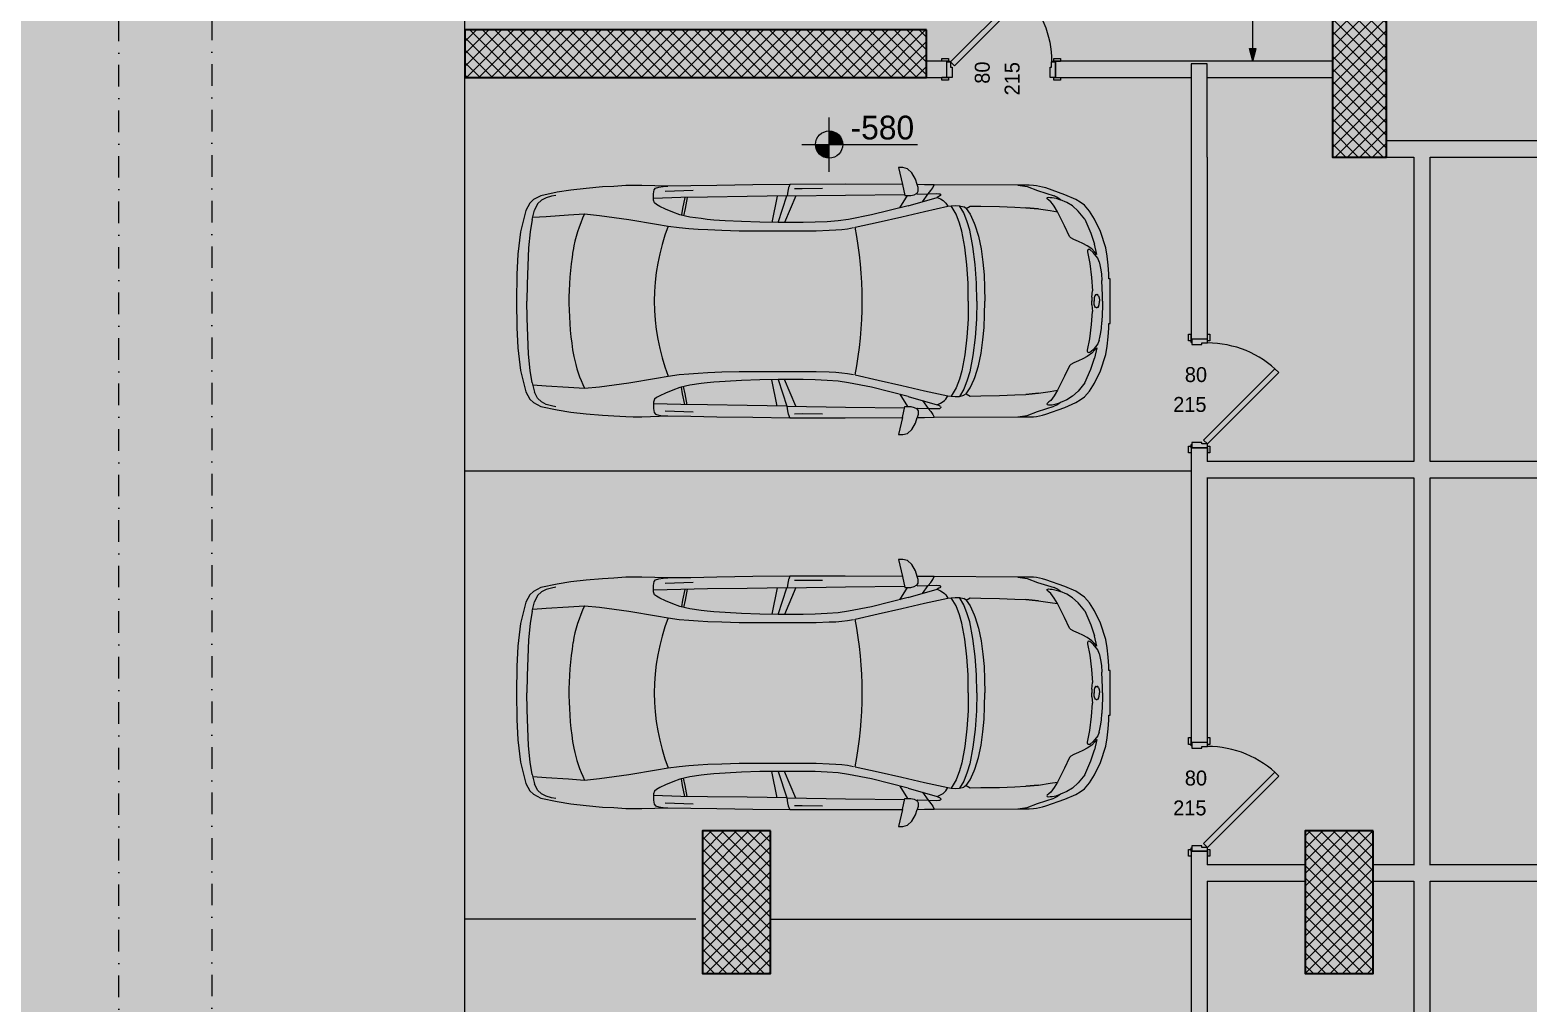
# Model space of a CAD drawing. Header units: millimetres. Extents: x 635850 to 824661, y -5878409 to -5774454.
# Drawn here: x 797150 to 808186, y -5860586 to -5853420 of the extents above; entities that cross this region are included whole.
import ezdxf

# ---------------------------------------------------------------- set-up
doc = ezdxf.new("R2010")
doc.units = ezdxf.units.MM
doc.header["$MEASUREMENT"] = 0
doc.linetypes.add('Dot & Dashed', pattern=[335.138881, 158.75, -88.194444, 0, -88.194437])
for name, color, linetype, lineweight, true_color in [('A - Ndertesa 10 - 2D Drafting_Pen_No__102', 7, 'Continuous', 13, 0xcccccc), ('A - Ndertesa 10 - Dimensionimi Bazik _Pen_No__102', 7, 'Continuous', 13, 0xcccccc), ('A - Ndertesa 10 - Dimensionimi Bazik _Pen_No__82', 7, 'Continuous', 20, 0xaaaaaa), ('A - Ndertesa 10 - Muret_Pen_No__102', 7, 'Continuous', 13, 0xcccccc), ('A - Ndertesa 10 - Prerjet_Pen_No__48', 7, 'Continuous', 25, 0xa80f02), ('A - Ndertesa 10 - Veturat_Pen_No__102', 7, 'Continuous', 13, 0xcccccc), ('A - Ndertesa 2 - Veturat_Pen_No__102', 7, 'Continuous', 13, 0xcccccc), ('ARCHICAD Door Markers_Pen_No__112', 7, 'Continuous', 13, 0xd5aaaa)]:
    doc.layers.add(name, color=color, linetype=linetype, lineweight=lineweight, true_color=true_color)
for name, color, linetype, lineweight in [('A - Ndertesa 10 - 2D Drafting_Pen_No__121', 255, 'Continuous', 0), ('A - Ndertesa 10 - Kuotimi_Pen_No__101', 252, 'Continuous', 13), ('A - Ndertesa 10 - Muret_Pen_No__101', 252, 'Continuous', 13), ('A - Ndertesa 10 - Shtyllat_Pen_No__101', 252, 'Continuous', 13), ('A - Ndertesa 10 - Shtyllat_Pen_No__22', 8, 'Continuous', 35), ('ARCHICAD Doors_Pen_No__101', 252, 'Continuous', 13), ('ARCHICAD Doors_Pen_No__42', 8, 'Continuous', 25)]:
    doc.layers.add(name, color=color, linetype=linetype, lineweight=lineweight)
for name, color, linetype in [('A - Ndertesa 10 - Dimensionimi Bazik', 7, 'Continuous'), ('A - Ndertesa 10 - Kuotimi', 7, 'Continuous'), ('A - Ndertesa 10 - Muret', 7, 'Continuous'), ('A - Ndertesa 10 - Prerjet', 7, 'Continuous'), ('A - Ndertesa 10 - Shtyllat', 7, 'Continuous'), ('ARCHICAD Door Markers', 7, 'Continuous'), ('ARCHICAD Doors', 7, 'Continuous')]:
    doc.layers.add(name, color=color, linetype=linetype)
doc.styles.add('GENERATED_STYLE_1', font='GOTHIC.TTF')
doc.dimstyles.new('GENERATED_STYLE__1', dxfattribs={"dimtxt": 150, "dimasz": 91.78744, "dimexe": 0.18, "dimexo": 0.0625, "dimgap": 0, "dimtad": 0, "dimdec": 0, "dimlfac": 0.1, "dimzin": 0, "dimdsep": 46, "dimtxsty": 'GENERATED_STYLE_1', "dimblk": 'ARROWHEAD_5', "dimblk1": 'ARROWHEAD_5', "dimblk2": 'ARROWHEAD_5', "dimcen": 0.09, "dimse1": 1, "dimse2": 1, "dimclrd": 256, "dimclre": 256, "dimclrt": 256, "dimadec": 0, "dimazin": 0, "dimtfac": 1, "dimtdec": 4, "dimtmove": 0, "dimatfit": 3, "dimfxl": 0, "dimtolj": 1, "dimtzin": 0, "dimarcsym": 0})
pattern_1 = [(45, (664183.82, -5827429.525), (-45.96194, 45.96194), []), (135, (664183.82, -5827429.525), (45.96194, 45.96194), [])]

# ---------------------------------------------------------------- blocks, each defined once
blk = doc.blocks.new('Wall_359', base_point=(809241, -5854357))
at = {"layer": 'A - Ndertesa 10 - Muret_Pen_No__102', "linetype": 'Continuous', "lineweight": 0, "true_color": 0xcccccc}
blk.add_hatch(color=254, dxfattribs=at).paths.add_polyline_path([(806744, -5854357), (809121, -5854357), (809121, -5854237), (807144, -5854237), (807144, -5854357)])
at = {"layer": 'A - Ndertesa 10 - Muret_Pen_No__101', "color": 252, "linetype": 'Continuous', "lineweight": 13, "flags": 128}
for points in [[(809121, -5854237), (807144, -5854237)], [(806744, -5854357), (807344, -5854357)], [(807464, -5854357), (809121, -5854357)]]:
    blk.add_lwpolyline(points, dxfattribs=at)
blk = doc.blocks.new('Wall_360', base_point=(805703, -5854357))
at = {"layer": 'A - Ndertesa 10 - Muret_Pen_No__102', "linetype": 'Continuous', "lineweight": 0, "true_color": 0xcccccc}
blk.add_hatch(color=254, dxfattribs=at).paths.add_polyline_path([(805823, -5854357), (805823, -5853669), (805703, -5853669), (805703, -5854357)])
at = {"layer": 'A - Ndertesa 10 - Muret_Pen_No__101', "color": 252, "linetype": 'Continuous', "lineweight": 13, "flags": 128}
for points in [[(805823, -5853669), (805703, -5853669)], [(805703, -5853669), (805703, -5854357)], [(805823, -5854357), (805823, -5853669)]]:
    blk.add_lwpolyline(points, dxfattribs=at)
blk = doc.blocks.new('Door 25_5')
at = {"layer": 'ARCHICAD Doors_Pen_No__101', "color": 252, "linetype": 'Continuous', "lineweight": 13}
for p, q in [((-400, 5), (-437, 5)), ((-400, 5), (-437, 5)), ((-400, 0), (-400, 5)), ((-400, 0), (-400, 5)), ((-400, -115), (-400, 0)), ((-400, -115), (-400, 0)), ((400, 0), (400, 5)), ((400, 0), (400, 5)), ((400, 5), (437, 5)), ((400, 5), (437, 5)), ((400, -115), (400, 0)), ((400, -115), (400, 0)), ((-400, -115), (-437, -115)), ((-400, -115), (-437, -115)), ((400, -115), (437, -115)), ((400, -115), (437, -115))]:
    blk.add_line(p, q, dxfattribs=at)
at = {"layer": 'ARCHICAD Doors_Pen_No__42', "color": 8, "linetype": 'Continuous', "lineweight": 25}
for p, q in [((-182, 498), (-154, 526)), ((344, -28), (-182, 498)), ((-154, 526), (372, 0)), ((-387, 24), (-437, 24)), ((-437, 24), (-437, 5)), ((-437, 5), (-387, 5)), ((-375, 5), (-400, 5)), ((-400, 5), (-400, 0)), ((-400, 0), (-375, 0)), ((-372, 0), (-400, 0)), ((-400, 0), (-400, -115)), ((-387, 5), (-387, 24)), ((-375, 0), (-375, 5)), ((-372, -40), (-372, 0)), ((372, 0), (344, -28)), ((400, 0), (372, 0)), ((372, 0), (372, -40)), ((400, 5), (375, 5)), ((375, 5), (375, 0)), ((375, 0), (400, 0)), ((437, 24), (387, 24)), ((387, 24), (387, 5)), ((387, 5), (437, 5)), ((400, 0), (400, 5)), ((400, -115), (400, 0)), ((437, 5), (437, 24)), ((-360, -40), (-372, -40)), ((-360, -115), (-360, -40)), ((372, -40), (360, -40)), ((360, -40), (360, -115)), ((-387, -115), (-437, -115)), ((-437, -115), (-437, -134)), ((-437, -134), (-387, -134)), ((-400, -115), (-360, -115)), ((-387, -134), (-387, -115)), ((360, -115), (400, -115)), ((437, -115), (387, -115)), ((387, -115), (387, -134)), ((387, -134), (437, -134)), ((437, -134), (437, -115))]:
    blk.add_line(p, q, dxfattribs=at)
blk.add_arc((372, 0), 744, 135, 180, dxfattribs=at)
blk = doc.blocks.new('D Marker 25_14')
at = {"layer": 'ARCHICAD Door Markers_Pen_No__112', "color": 9, "lineweight": 13, "true_color": 0xd5aaaa, "char_height": 110, "attachment_point": 7, "rotation": 270, "style": 'GENERATED_STYLE_1'}
for s, insert in [('\\A1;{\\pql;\\pt0;\\fCentury Gothic|b0|i0|c0|p34;215\\fCentury Gothic|b0|i0|c0|p34;\\A1{\\H.66x;\\S^  ;}\\fCentury Gothic|b0|i0|c0|p34;\\fCentury Gothic|b0|i0|c0|p34;}', (-168, 132)), ('\\A1;{\\pql;\\pt0;\\fCentury Gothic|b0|i0|c0|p34;80\\fCentury Gothic|b0|i0|c0|p34;\\A1{\\H.66x;\\S^  ;}\\fCentury Gothic|b0|i0|c0|p34;\\fCentury Gothic|b0|i0|c0|p34;}', (52, 46))]:
    blk.add_mtext(s, dxfattribs=dict(at, insert=insert))
blk = doc.blocks.new('Wall_361', base_point=(806744, -5853770))
at = {"layer": 'A - Ndertesa 10 - Muret_Pen_No__102', "linetype": 'Continuous', "lineweight": 0, "true_color": 0xcccccc}
for points in [[(803754, -5853770), (803904, -5853770), (803904, -5853650), (803754, -5853650)], [(804704, -5853770), (806744, -5853770), (806744, -5853650), (804704, -5853650)]]:
    blk.add_hatch(color=254, dxfattribs=at).paths.add_polyline_path(points)
at = {"layer": 'A - Ndertesa 10 - Muret_Pen_No__101', "color": 252, "linetype": 'Continuous', "lineweight": 13}
for p, q in [((803904, -5853650), (803867, -5853650)), ((803904, -5853655), (803904, -5853650)), ((803904, -5853770), (803904, -5853655)), ((804704, -5853650), (804741, -5853650)), ((804704, -5853655), (804704, -5853650)), ((804704, -5853770), (804704, -5853655)), ((803904, -5853770), (803867, -5853770)), ((804704, -5853770), (804741, -5853770))]:
    blk.add_line(p, q, dxfattribs=at)
at = {"layer": 'A - Ndertesa 10 - Muret_Pen_No__101', "color": 252, "linetype": 'Continuous', "lineweight": 13, "flags": 128}
for points in [[(803904, -5853650), (803754, -5853650)], [(806744, -5853650), (804704, -5853650)], [(803754, -5853770), (803904, -5853770)], [(804704, -5853770), (805703, -5853770)], [(805823, -5853770), (806744, -5853770)]]:
    blk.add_lwpolyline(points, dxfattribs=at)
at = {"layer": 'ARCHICAD Door Markers', "color": 161, "lineweight": 25, "true_color": 0x40a5ff, "rotation": 180}
blk.add_blockref('D Marker 25_14', (804304, -5853770), dxfattribs=at)
at = {"layer": 'ARCHICAD Doors', "color": 7, "linetype": 'Continuous', "lineweight": 13, "xscale": -1, "zscale": 1000}
blk.add_blockref('Door 25_5', (804304, -5853655), dxfattribs=at)
blk = doc.blocks.new('Door 25_4')
at = {"layer": 'ARCHICAD Doors_Pen_No__101', "color": 252, "linetype": 'Continuous', "lineweight": 13}
for p, q in [((-400, 0), (-437, 0)), ((-400, 0), (-437, 0)), ((-400, 0), (-400, -115)), ((-400, 0), (-400, -115)), ((400, 0), (400, -115)), ((400, 0), (400, -115)), ((400, 0), (437, 0)), ((400, 0), (437, 0)), ((-400, -120), (-437, -120)), ((-400, -120), (-437, -120)), ((-400, -115), (-400, -120)), ((-400, -115), (-400, -120)), ((400, -115), (400, -120)), ((400, -115), (400, -120)), ((400, -120), (437, -120)), ((400, -120), (437, -120))]:
    blk.add_line(p, q, dxfattribs=at)
at = {"layer": 'ARCHICAD Doors_Pen_No__42', "color": 8, "linetype": 'Continuous', "lineweight": 25}
for p, q in [((-182, 498), (-154, 526)), ((344, -28), (-182, 498)), ((-154, 526), (372, 0)), ((-437, 0), (-437, 19)), ((-437, 19), (-387, 19)), ((-387, 0), (-437, 0)), ((-372, 0), (-400, 0)), ((-400, 0), (-400, -115)), ((-387, 19), (-387, 0)), ((-372, -40), (-372, 0)), ((372, 0), (344, -28)), ((400, 0), (372, 0)), ((372, 0), (372, -40)), ((387, 19), (437, 19)), ((387, 0), (387, 19)), ((437, 0), (387, 0)), ((400, -115), (400, 0)), ((437, 19), (437, 0)), ((-360, -40), (-372, -40)), ((-360, -115), (-360, -40)), ((372, -40), (360, -40)), ((360, -40), (360, -115)), ((-437, -139), (-437, -120)), ((-437, -120), (-387, -120)), ((-387, -139), (-437, -139)), ((-400, -120), (-400, -115)), ((-400, -115), (-375, -115)), ((-400, -115), (-360, -115)), ((-375, -120), (-400, -120)), ((-387, -120), (-387, -139)), ((-375, -115), (-375, -120)), ((360, -115), (400, -115)), ((375, -120), (375, -115)), ((375, -115), (400, -115)), ((400, -120), (375, -120)), ((387, -120), (437, -120)), ((387, -139), (387, -120)), ((437, -139), (387, -139)), ((400, -115), (400, -120)), ((437, -120), (437, -139))]:
    blk.add_line(p, q, dxfattribs=at)
blk.add_arc((372, 0), 744, 135, 180, dxfattribs=at)
blk = doc.blocks.new('Wall_363', base_point=(805702, -5870309))
at = {"layer": 'A - Ndertesa 10 - Muret_Pen_No__102', "linetype": 'Continuous', "lineweight": 0, "true_color": 0xcccccc}
for points in [[(805703, -5854357), (805703, -5855697), (805823, -5855697), (805823, -5854357)], [(805703, -5858668), (805823, -5858668), (805823, -5856497), (805703, -5856497)], [(805703, -5862009), (805823, -5862009), (805823, -5859468), (805703, -5859468)]]:
    blk.add_hatch(color=254, dxfattribs=at).paths.add_polyline_path(points)
at = {"layer": 'A - Ndertesa 10 - Muret_Pen_No__101', "color": 252, "linetype": 'Continuous', "lineweight": 13}
for p, q in [((805703, -5855697), (805703, -5855660)), ((805708, -5855697), (805703, -5855697)), ((805823, -5855697), (805708, -5855697)), ((805823, -5855697), (805823, -5855660)), ((805703, -5856497), (805703, -5856534)), ((805708, -5856497), (805703, -5856497)), ((805823, -5856497), (805708, -5856497)), ((805823, -5856497), (805823, -5856534)), ((805703, -5858668), (805703, -5858631)), ((805708, -5858668), (805703, -5858668)), ((805823, -5858668), (805708, -5858668)), ((805823, -5858668), (805823, -5858631)), ((805703, -5859468), (805703, -5859505)), ((805708, -5859468), (805703, -5859468)), ((805823, -5859468), (805708, -5859468)), ((805823, -5859468), (805823, -5859505))]:
    blk.add_line(p, q, dxfattribs=at)
at = {"layer": 'A - Ndertesa 10 - Muret_Pen_No__101', "color": 252, "linetype": 'Continuous', "lineweight": 13, "flags": 128}
for points in [[(805703, -5854357), (805703, -5855697)], [(805823, -5855697), (805823, -5854357)], [(805703, -5856497), (805703, -5858668)], [(805823, -5856597), (805823, -5856497)], [(805823, -5858668), (805823, -5856717)], [(805703, -5859468), (805703, -5862009)], [(805823, -5859568), (805823, -5859468)], [(805823, -5862009), (805823, -5859688)]]:
    blk.add_lwpolyline(points, dxfattribs=at)
at = {"layer": 'ARCHICAD Door Markers', "color": 161, "lineweight": 25, "true_color": 0x40a5ff, "rotation": 89.99772180132385}
for p in [(805703, -5856097), (805703, -5859068)]:
    blk.add_blockref('D Marker 25_14', p, dxfattribs=at)
at = {"layer": 'ARCHICAD Doors', "color": 7, "linetype": 'Continuous', "lineweight": 13, "zscale": 1000, "rotation": 269.9977218013238}
for p in [(805823, -5856097), (805823, -5859068)]:
    blk.add_blockref('Door 25_4', p, dxfattribs=at)
blk = doc.blocks.new('Wall_364', base_point=(805703, -5856657))
at = {"layer": 'A - Ndertesa 10 - Muret_Pen_No__102', "linetype": 'Continuous', "lineweight": 0, "true_color": 0xcccccc}
for points in [[(805823, -5856597), (805823, -5856717), (807344, -5856717), (807344, -5856597)], [(807464, -5856597), (807464, -5856717), (809121, -5856717), (809121, -5856597)]]:
    blk.add_hatch(color=254, dxfattribs=at).paths.add_polyline_path(points)
at = {"layer": 'A - Ndertesa 10 - Muret_Pen_No__101', "color": 252, "linetype": 'Continuous', "lineweight": 13, "flags": 128}
for points in [[(807344, -5856597), (805823, -5856597)], [(809121, -5856597), (807464, -5856597)], [(805823, -5856717), (807344, -5856717)], [(807464, -5856717), (809121, -5856717)]]:
    blk.add_lwpolyline(points, dxfattribs=at)
blk = doc.blocks.new('Wall_365', base_point=(809241, -5859569))
at = {"layer": 'A - Ndertesa 10 - Muret_Pen_No__102', "linetype": 'Continuous', "lineweight": 0, "true_color": 0xcccccc}
for points in [[(805823, -5859568), (805823, -5859688), (806544, -5859688), (806544, -5859568)], [(807344, -5859569), (807044, -5859569), (807044, -5859689), (807344, -5859689)], [(809121, -5859689), (809121, -5859569), (807464, -5859569), (807464, -5859689)]]:
    blk.add_hatch(color=254, dxfattribs=at).paths.add_polyline_path(points)
at = {"layer": 'A - Ndertesa 10 - Muret_Pen_No__101', "color": 252, "linetype": 'Continuous', "lineweight": 13, "flags": 128}
for points in [[(806544, -5859568), (805823, -5859568)], [(807344, -5859569), (807044, -5859569)], [(809121, -5859569), (807464, -5859569)], [(805823, -5859688), (806544, -5859688)], [(807044, -5859689), (807344, -5859689)], [(807464, -5859689), (809121, -5859689)]]:
    blk.add_lwpolyline(points, dxfattribs=at)
blk = doc.blocks.new('Wall_383', base_point=(813994, -5854357))
at = {"layer": 'A - Ndertesa 10 - Muret_Pen_No__102', "linetype": 'Continuous', "lineweight": 0, "true_color": 0xcccccc}
for points in [[(807144, -5854357), (806744, -5854357), (809441, -5854357), (809441, -5854237), (807144, -5854237)], [(810241, -5854237), (810241, -5854357), (813994, -5854357), (813994, -5854357), (813594, -5854357), (813594, -5854237)]]:
    blk.add_hatch(color=254, dxfattribs=at).paths.add_polyline_path(points)
at = {"layer": 'A - Ndertesa 10 - Muret_Pen_No__101', "color": 252, "linetype": 'Continuous', "lineweight": 13}
for p, q in [((809441, -5854237), (809404, -5854237)), ((809441, -5854237), (809441, -5854352)), ((810241, -5854237), (810278, -5854237)), ((810241, -5854237), (810241, -5854352)), ((809441, -5854357), (809404, -5854357)), ((809441, -5854352), (809441, -5854357)), ((810241, -5854352), (810241, -5854357)), ((810241, -5854357), (810278, -5854357))]:
    blk.add_line(p, q, dxfattribs=at)
at = {"layer": 'A - Ndertesa 10 - Muret_Pen_No__101', "color": 252, "linetype": 'Continuous', "lineweight": 13, "flags": 128}
for points in [[(809121, -5854237), (807144, -5854237)], [(809441, -5854237), (809241, -5854237)], [(813594, -5854237), (810241, -5854237)], [(806744, -5854357), (807344, -5854357)], [(807464, -5854357), (809121, -5854357)], [(809241, -5854357), (809441, -5854357)], [(810241, -5854357), (813994, -5854357)]]:
    blk.add_lwpolyline(points, dxfattribs=at)
at = {"layer": 'ARCHICAD Door Markers', "color": 161, "lineweight": 25, "true_color": 0x40a5ff, "rotation": 179.9995598778642}
blk.add_blockref('D Marker 25_14', (809841, -5854357), dxfattribs=at)
at = {"layer": 'ARCHICAD Doors', "color": 7, "linetype": 'Continuous', "lineweight": 13, "xscale": -1, "zscale": 1000, "rotation": 359.9995598778642}
blk.add_blockref('Door 25_4', (809841, -5854237), dxfattribs=at)
blk = doc.blocks.new('Wall_388', base_point=(807344, -5866168))
at = {"layer": 'A - Ndertesa 10 - Muret_Pen_No__102', "linetype": 'Continuous', "lineweight": 0, "true_color": 0xcccccc}
blk.add_hatch(color=254, dxfattribs=at).paths.add_polyline_path([(807464, -5866168), (807464, -5854357), (807344, -5854357), (807344, -5866168)])
at = {"layer": 'A - Ndertesa 10 - Muret_Pen_No__101', "color": 252, "linetype": 'Continuous', "lineweight": 13, "flags": 128}
for points in [[(807344, -5854357), (807344, -5856597)], [(807464, -5856597), (807464, -5854357)], [(807344, -5856717), (807344, -5859569)], [(807464, -5859569), (807464, -5856717)], [(807344, -5859689), (807344, -5862909)], [(807464, -5862909), (807464, -5859689)], [(807344, -5863029), (807344, -5866168)], [(807464, -5866168), (807464, -5863029)], [(807344, -5866168), (807464, -5866168)]]:
    blk.add_lwpolyline(points, dxfattribs=at)
blk = doc.blocks.new('Column_348', base_point=(806794, -5859843))
at = {"layer": 'A - Ndertesa 10 - Shtyllat_Pen_No__101', "linetype": 'Continuous', "lineweight": 13}
h = blk.add_hatch(dxfattribs=at)
h.set_pattern_fill('Concrete_Block', color=252, style=0, pattern_type=2)
h.set_pattern_definition(pattern_1)
h.paths.add_polyline_path([(807044, -5859318), (806544, -5859318), (806544, -5860368), (807044, -5860368)])
at = {"layer": 'A - Ndertesa 10 - Shtyllat_Pen_No__22', "color": 8, "linetype": 'Continuous', "lineweight": 35, "flags": 128}
blk.add_lwpolyline([(807044, -5859318), (806544, -5859318), (806544, -5860368), (807044, -5860368)], close=True, dxfattribs=at)
blk = doc.blocks.new('Column_365', base_point=(802354, -5859843))
at = {"layer": 'A - Ndertesa 10 - Shtyllat_Pen_No__101', "linetype": 'Continuous', "lineweight": 13}
h = blk.add_hatch(dxfattribs=at)
h.set_pattern_fill('Concrete_Block', color=252, style=0, pattern_type=2)
h.set_pattern_definition(pattern_1)
h.paths.add_polyline_path([(802604, -5859318), (802104, -5859318), (802104, -5860368), (802604, -5860368)])
at = {"layer": 'A - Ndertesa 10 - Shtyllat_Pen_No__22', "color": 8, "linetype": 'Continuous', "lineweight": 35, "flags": 128}
blk.add_lwpolyline([(802604, -5859318), (802104, -5859318), (802104, -5860368), (802604, -5860368)], close=True, dxfattribs=at)
blk = doc.blocks.new('Column_374', base_point=(802054.1903, -5853595.2221))
at = {"layer": 'A - Ndertesa 10 - Shtyllat_Pen_No__101', "linetype": 'Continuous', "lineweight": 13}
h = blk.add_hatch(dxfattribs=at)
h.set_pattern_fill('Concrete_Block', color=252, style=0, pattern_type=2)
h.set_pattern_definition(pattern_1)
h.paths.add_polyline_path([(803754.1903, -5853420.2221), (800354.1903, -5853420.2221), (800354.1903, -5853770.2221), (803754.1903, -5853770.2221)])
at = {"layer": 'A - Ndertesa 10 - Shtyllat_Pen_No__22', "color": 8, "linetype": 'Continuous', "lineweight": 35, "flags": 128}
blk.add_lwpolyline([(803754.1903, -5853420.2221), (800354.1903, -5853420.2221), (800354.1903, -5853770.2221), (803754.1903, -5853770.2221)], close=True, dxfattribs=at)
blk = doc.blocks.new('Column_404', base_point=(806944, -5853557))
at = {"layer": 'A - Ndertesa 10 - Shtyllat_Pen_No__101', "linetype": 'Continuous', "lineweight": 13}
h = blk.add_hatch(dxfattribs=at)
h.set_pattern_fill('Concrete_Block', color=252, style=0, pattern_type=2)
h.set_pattern_definition(pattern_1)
h.paths.add_polyline_path([(807144, -5852757), (806744, -5852757), (806744, -5854357), (807144, -5854357)])
at = {"layer": 'A - Ndertesa 10 - Shtyllat_Pen_No__22', "color": 8, "linetype": 'Continuous', "lineweight": 35, "flags": 128}
blk.add_lwpolyline([(807144, -5852757), (806744, -5852757), (806744, -5854357), (807144, -5854357)], close=True, dxfattribs=at)
blk = doc.blocks.new('Car 05 25_2')
at = {"layer": 'A - Ndertesa 2 - Veturat_Pen_No__102', "color": 254, "linetype": 'Continuous', "lineweight": 13, "true_color": 0xcccccc}
for p, q in [((-595, 778), (-627, 772)), ((125, 791), (129, 820)), ((126, 744), (125, 791)), ((129, 820), (139, 832)), ((139, 832), (165, 840)), ((165, 840), (195, 844)), ((195, 844), (231, 846)), ((211, 809), (418, 816)), ((1109, 774), (814, 769)), ((1036, 773), (997, 579)), ((1042, 578), (1108, 774)), ((1173, 775), (1090, 578)), ((1115, 809), (1109, 774)), ((1109, 774), (1538, 780)), ((1120, 833), (1115, 809)), ((1121, 838), (1120, 836)), ((1120, 836), (1120, 833)), ((1130, 859), (1121, 838)), ((1163, 830), (1220, 829)), ((1220, 829), (1370, 831)), ((1538, 780), (1975, 786)), ((1939, 686), (1996, 777)), ((1958, 858), (1977, 777)), ((1977, 777), (2020, 777)), ((2020, 777), (2044, 783)), ((2044, 783), (2063, 792)), ((2063, 792), (2070, 800)), ((2069, 788), (2065, 794)), ((2075, 836), (2068, 858)), ((2069, 788), (2148, 790)), ((2070, 800), (2075, 809)), ((2075, 809), (2075, 836)), ((2107, 732), (2148, 790)), ((2148, 790), (2167, 814)), ((2148, 790), (2206, 792)), ((2167, 814), (2182, 834)), ((2182, 834), (2193, 856)), ((2206, 792), (2227, 791)), ((2227, 791), (2233, 790)), ((2234, 774), (2227, 770)), ((2233, 790), (2238, 787)), ((2238, 777), (2234, 774)), ((2241, 784), (2238, 787)), ((2238, 777), (2241, 781)), ((2241, 781), (2241, 784)), ((2808, 853), (2877, 843)), ((2877, 843), (2954, 814)), ((2904, 833), (2905, 833)), ((2954, 814), (3076, 775)), ((3100, 763), (3076, 775)), ((-768, 602), (-751, 670)), ((-729, 716), (-751, 670)), ((-701, 743), (-729, 716)), ((-665, 761), (-701, 743)), ((-627, 772), (-665, 761)), ((327, 762), (125, 756)), ((132, 723), (126, 744)), ((147, 711), (132, 723)), ((171, 697), (147, 711)), ((213, 677), (171, 697)), ((266, 655), (213, 677)), ((522, 765), (327, 762)), ((339, 683), (330, 634)), ((355, 762), (339, 683)), ((357, 683), (347, 629)), ((373, 763), (357, 683)), ((814, 769), (522, 765)), ((2000, 702), (1730, 634)), ((2000, 702), (2214, 763)), ((2122, 660), (2294, 698)), ((2227, 770), (2214, 763)), ((2214, 763), (2238, 752)), ((2238, 752), (2259, 740)), ((2259, 740), (2269, 731)), ((2269, 731), (2279, 722)), ((2279, 722), (2294, 698)), ((2294, 698), (2317, 701)), ((2294, 698), (2294, 698)), ((2317, 701), (2346, 703)), ((2355, 640), (2317, 701)), ((2346, 703), (2379, 702)), ((2410, 649), (2379, 702)), ((2379, 702), (2411, 694)), ((2411, 694), (2411, 694)), ((2429, 682), (2411, 694)), ((2429, 682), (2457, 700)), ((2429, 682), (2429, 682)), ((2429, 682), (2457, 640)), ((2457, 700), (2535, 698)), ((2535, 698), (2535, 698)), ((2535, 698), (2673, 696)), ((2673, 696), (2787, 691)), ((2787, 691), (2868, 687)), ((2868, 687), (2960, 679)), ((2960, 679), (2868, 687)), ((2960, 679), (3047, 666)), ((3022, 758), (3024, 762)), ((3024, 754), (3022, 758)), ((3024, 762), (3035, 765)), ((3038, 743), (3024, 754)), ((3035, 765), (3047, 764)), ((3051, 731), (3038, 743)), ((3047, 764), (3061, 763)), ((3047, 666), (3100, 657)), ((3065, 715), (3051, 731)), ((3061, 763), (3090, 757)), ((3077, 698), (3065, 715)), ((3100, 657), (3077, 698)), ((3090, 757), (3108, 751)), ((3114, 753), (3100, 763)), ((3108, 751), (3123, 746)), ((3123, 746), (3114, 753)), ((3170, 727), (3123, 746)), ((3212, 701), (3170, 727)), ((3254, 663), (3212, 701)), ((3302, 603), (3254, 663)), ((-768, 602), (-783, 510)), ((-764, 617), (-666, 624)), ((-666, 624), (-501, 634)), ((-501, 634), (-383, 642)), ((-383, 642), (-274, 631)), ((-274, 631), (-56, 601)), ((-56, 601), (146, 567)), ((146, 567), (233, 552)), ((233, 552), (315, 541)), ((319, 636), (266, 655)), ((393, 618), (319, 636)), ((475, 607), (393, 618)), ((521, 602), (475, 607)), ((570, 597), (521, 602)), ((653, 591), (570, 597)), ((773, 585), (653, 591)), ((907, 580), (773, 585)), ((1042, 578), (907, 580)), ((1228, 578), (1042, 578)), ((1316, 580), (1228, 578)), ((1403, 584), (1316, 580)), ((1484, 590), (1403, 584)), ((1562, 601), (1484, 590)), ((1730, 634), (1562, 601)), ((1611, 544), (1780, 582)), ((1780, 582), (1953, 621)), ((1953, 621), (2122, 660)), ((2380, 575), (2355, 640)), ((2397, 514), (2380, 575)), ((2436, 583), (2410, 649)), ((2454, 522), (2436, 583)), ((2457, 640), (2487, 574)), ((2487, 574), (2492, 562)), ((2492, 562), (2518, 477)), ((3153, 554), (3100, 657)), ((3190, 476), (3153, 554)), ((3302, 603), (3346, 501)), ((-783, 510), (-795, 391)), ((315, 541), (384, 535)), ((384, 535), (454, 530)), ((454, 530), (526, 526)), ((526, 526), (628, 522)), ((628, 522), (757, 518)), ((757, 518), (1323, 518)), ((1323, 518), (1420, 522)), ((1420, 522), (1467, 524)), ((1467, 524), (1511, 528)), ((1511, 528), (1554, 533)), ((1554, 533), (1597, 541)), ((1597, 541), (1597, 541)), ((2419, 396), (2397, 514)), ((2478, 401), (2454, 522)), ((2518, 477), (2538, 384)), ((3199, 467), (3190, 476)), ((3221, 454), (3199, 467)), ((3256, 439), (3221, 454)), ((3346, 501), (3374, 420)), ((-795, 391), (-802, 259)), ((2434, 266), (2419, 396)), ((2494, 269), (2478, 401)), ((2538, 384), (2551, 286)), ((3288, 425), (3256, 439)), ((3319, 408), (3288, 425)), ((3353, 384), (3319, 408)), ((3325, 377), (3321, 370)), ((3321, 370), (3321, 362)), ((3321, 362), (3338, 277)), ((3328, 380), (3325, 377)), ((3338, 379), (3328, 380)), ((3364, 358), (3338, 379)), ((3377, 360), (3353, 384)), ((3397, 316), (3364, 358)), ((3391, 344), (3374, 420)), ((3391, 344), (3377, 360)), ((-802, 259), (-807, 125)), ((2442, 132), (2434, 266)), ((2503, 133), (2494, 269)), ((2551, 286), (2560, 194)), ((3338, 277), (3352, 173)), ((3408, 289), (3397, 316)), ((3408, 289), (3414, 267)), ((3414, 267), (3418, 243)), ((3418, 243), (3424, 201)), ((-807, 125), (-808, 0)), ((2444, 0), (2442, 132)), ((2506, 0), (2503, 133)), ((2560, 194), (2564, 101)), ((3352, 173), (3358, 76)), ((3424, 201), (3428, 152)), ((3432, 40), (3428, 152)), ((-807, -125), (-808, 0)), ((2444, 0), (2442, -132)), ((2564, 101), (2566, 0)), ((2564, -101), (2566, 0)), ((3354, 28), (3358, 76)), ((3354, 28), (3354, -1)), ((3354, -28), (3354, 1)), ((3371, 12), (3370, -1)), ((3371, -12), (3370, 1)), ((3372, 24), (3371, 12)), ((3376, 39), (3372, 24)), ((3382, 47), (3376, 39)), ((3386, 48), (3382, 47)), ((3386, 48), (3394, 48)), ((3399, 47), (3394, 48)), ((3404, 39), (3399, 47)), ((3404, 39), (3408, 24)), ((3408, 24), (3410, 8)), ((3410, 8), (3410, 0)), ((3432, 57), (3432, 57)), ((3432, 0), (3432, 40)), ((3432, 0), (3432, -40)), ((2506, 0), (2503, -133)), ((2560, -194), (2564, -101)), ((3352, -173), (3358, -76)), ((3354, -28), (3358, -76)), ((3372, -24), (3371, -12)), ((3376, -39), (3372, -24)), ((3382, -47), (3376, -39)), ((3386, -48), (3382, -47)), ((3386, -48), (3394, -48)), ((3399, -47), (3394, -48)), ((3404, -39), (3399, -47)), ((3404, -39), (3408, -24)), ((3408, -24), (3410, -8)), ((3410, -8), (3410, 0)), ((3432, -40), (3428, -152)), ((3432, -57), (3432, -57)), ((-802, -259), (-807, -125)), ((2442, -132), (2434, -266)), ((2503, -133), (2494, -269)), ((2551, -286), (2560, -194)), ((3338, -277), (3352, -173)), ((3418, -243), (3424, -201)), ((3424, -201), (3428, -152)), ((-795, -391), (-802, -259)), ((2434, -266), (2419, -396)), ((2494, -269), (2478, -401)), ((2538, -384), (2551, -286)), ((3321, -362), (3338, -277)), ((3397, -316), (3364, -358)), ((3408, -289), (3397, -316)), ((3408, -289), (3414, -267)), ((3414, -267), (3418, -243)), ((-783, -510), (-795, -391)), ((2419, -396), (2397, -514)), ((2478, -401), (2454, -522)), ((2518, -477), (2538, -384)), ((3256, -439), (3221, -454)), ((3288, -425), (3256, -439)), ((3319, -408), (3288, -425)), ((3353, -384), (3319, -408)), ((3321, -370), (3321, -362)), ((3325, -377), (3321, -370)), ((3328, -380), (3325, -377)), ((3338, -379), (3328, -380)), ((3364, -358), (3338, -379)), ((3346, -501), (3374, -420)), ((3377, -360), (3353, -384)), ((3391, -344), (3374, -420)), ((3391, -344), (3377, -360)), ((-768, -602), (-783, -510)), ((233, -552), (315, -541)), ((315, -541), (384, -535)), ((384, -535), (454, -530)), ((454, -530), (526, -526)), ((526, -526), (628, -522)), ((628, -522), (757, -518)), ((757, -518), (1323, -518)), ((1323, -518), (1420, -522)), ((1420, -522), (1467, -524)), ((1467, -524), (1511, -528)), ((1511, -528), (1554, -533)), ((1554, -533), (1597, -541)), ((1597, -541), (1597, -541)), ((1611, -544), (1780, -582)), ((2397, -514), (2380, -575)), ((2454, -522), (2436, -583)), ((2492, -562), (2518, -477)), ((3190, -476), (3153, -554)), ((3199, -467), (3190, -476)), ((3221, -454), (3199, -467)), ((3302, -603), (3346, -501)), ((-768, -602), (-751, -670)), ((-764, -617), (-666, -624)), ((-666, -624), (-501, -634)), ((-501, -634), (-383, -642)), ((-383, -642), (-274, -631)), ((-274, -631), (-56, -601)), ((-56, -601), (146, -567)), ((146, -567), (233, -552)), ((266, -655), (213, -677)), ((319, -636), (266, -655)), ((393, -618), (319, -636)), ((339, -683), (330, -634)), ((357, -683), (347, -629)), ((475, -607), (393, -618)), ((521, -602), (475, -607)), ((570, -597), (521, -602)), ((653, -591), (570, -597)), ((773, -585), (653, -591)), ((907, -580), (773, -585)), ((1042, -578), (907, -580)), ((1036, -773), (997, -579)), ((1042, -578), (1108, -774)), ((1228, -578), (1042, -578)), ((1173, -775), (1090, -578)), ((1316, -580), (1228, -578)), ((1403, -584), (1316, -580)), ((1484, -590), (1403, -584)), ((1562, -601), (1484, -590)), ((1730, -634), (1562, -601)), ((2000, -702), (1730, -634)), ((1780, -582), (1953, -621)), ((1953, -621), (2122, -660)), ((2122, -660), (2294, -698)), ((2355, -640), (2317, -701)), ((2380, -575), (2355, -640)), ((2410, -649), (2379, -702)), ((2436, -583), (2410, -649)), ((2429, -682), (2457, -640)), ((2457, -640), (2487, -574)), ((2487, -574), (2492, -562)), ((3047, -666), (3100, -657)), ((3100, -657), (3077, -698)), ((3153, -554), (3100, -657)), ((3302, -603), (3254, -663)), ((-729, -716), (-751, -670)), ((-701, -743), (-729, -716)), ((-665, -761), (-701, -743)), ((-627, -772), (-665, -761)), ((-595, -778), (-627, -772)), ((126, -744), (125, -791)), ((327, -762), (125, -756)), ((132, -723), (126, -744)), ((147, -711), (132, -723)), ((171, -697), (147, -711)), ((213, -677), (171, -697)), ((522, -765), (327, -762)), ((355, -762), (339, -683)), ((373, -763), (357, -683)), ((814, -769), (522, -765)), ((1109, -774), (814, -769)), ((1939, -686), (1996, -777)), ((2000, -702), (2214, -763)), ((2107, -732), (2148, -790)), ((2214, -763), (2238, -752)), ((2227, -770), (2214, -763)), ((2234, -774), (2227, -770)), ((2238, -752), (2259, -740)), ((2259, -740), (2269, -731)), ((2269, -731), (2279, -722)), ((2279, -722), (2294, -698)), ((2294, -698), (2317, -701)), ((2294, -698), (2294, -698)), ((2317, -701), (2346, -703)), ((2346, -703), (2379, -702)), ((2379, -702), (2411, -694)), ((2429, -682), (2411, -694)), ((2411, -694), (2411, -694)), ((2429, -682), (2429, -682)), ((2429, -682), (2457, -700)), ((2457, -700), (2535, -698)), ((2535, -698), (2673, -696)), ((2535, -698), (2535, -698)), ((2673, -696), (2787, -691)), ((2787, -691), (2868, -687)), ((2868, -687), (2960, -679)), ((2960, -679), (2868, -687)), ((2960, -679), (3047, -666)), ((3024, -754), (3022, -758)), ((3022, -758), (3024, -762)), ((3038, -743), (3024, -754)), ((3024, -762), (3035, -765)), ((3035, -765), (3047, -764)), ((3051, -731), (3038, -743)), ((3047, -764), (3061, -763)), ((3065, -715), (3051, -731)), ((3061, -763), (3090, -757)), ((3077, -698), (3065, -715)), ((3100, -763), (3076, -775)), ((3090, -757), (3108, -751)), ((3114, -753), (3100, -763)), ((3108, -751), (3123, -746)), ((3123, -746), (3114, -753)), ((3170, -727), (3123, -746)), ((3212, -701), (3170, -727)), ((3254, -663), (3212, -701)), ((125, -791), (129, -820)), ((129, -820), (139, -832)), ((139, -832), (165, -840)), ((165, -840), (195, -844)), ((195, -844), (231, -846)), ((211, -809), (418, -816)), ((1109, -774), (1538, -780)), ((1115, -809), (1109, -774)), ((1120, -833), (1115, -809)), ((1120, -836), (1120, -833)), ((1121, -838), (1120, -836)), ((1130, -859), (1121, -838)), ((1163, -830), (1220, -829)), ((1220, -829), (1370, -831)), ((1538, -780), (1975, -786)), ((1958, -858), (1977, -777)), ((1977, -777), (2020, -777)), ((2020, -777), (2044, -783)), ((2044, -783), (2063, -792)), ((2063, -792), (2070, -800)), ((2069, -788), (2065, -794)), ((2075, -836), (2068, -858)), ((2069, -788), (2148, -790)), ((2070, -800), (2075, -809)), ((2075, -809), (2075, -836)), ((2148, -790), (2167, -814)), ((2148, -790), (2206, -792)), ((2167, -814), (2182, -834)), ((2182, -834), (2193, -856)), ((2206, -792), (2227, -791)), ((2227, -791), (2233, -790)), ((2233, -790), (2238, -787)), ((2238, -777), (2234, -774)), ((2238, -777), (2241, -781)), ((2241, -784), (2238, -787)), ((2241, -781), (2241, -784)), ((2808, -853), (2877, -843)), ((2877, -843), (2954, -814)), ((2954, -814), (3076, -775))]:
    blk.add_line(p, q, dxfattribs=at)
at = {"layer": 'A - Ndertesa 2 - Veturat_Pen_No__102', "color": 254, "linetype": 'Continuous', "lineweight": 13, "true_color": 0xcccccc, "flags": 128}
blk.add_lwpolyline([(-483, -817), (-372, -830), (-252, -841), (-168, -845), (-78, -851), (-24, -852), (40, -852), (231, -846), (400, -848), (591, -852), (857, -856), (1130, -859), (1536, -860), (1958, -858), (1929, -983), (1961, -983), (1997, -975), (2027, -945), (2055, -898), (2068, -858), (2120, -857), (2193, -856), (2808, -853), (2856, -853), (2891, -853), (2923, -852), (2945, -849), (2990, -840), (3014, -833), (3154, -783), (3236, -748), (3269, -728), (3299, -706), (3337, -663), (3374, -604), (3418, -513), (3457, -393), (3468, -331), (3474, -264), (3478, -200), (3479, -165), (3490, -165), (3490, 165), (3479, 165), (3478, 200), (3474, 264), (3468, 331), (3457, 393), (3418, 513), (3374, 604), (3337, 663), (3299, 706), (3269, 728), (3236, 748), (3154, 783), (3014, 833), (2990, 840), (2945, 849), (2923, 852), (2891, 853), (2856, 853), (2808, 853), (2193, 856), (2120, 857), (2068, 858), (2055, 898), (2027, 945), (1997, 975), (1961, 983), (1929, 983), (1958, 858), (1536, 860), (1130, 859), (857, 856), (591, 852), (400, 848), (231, 846), (40, 852), (-24, 852), (-78, 851), (-168, 845), (-252, 841), (-372, 830), (-483, 817), (-585, 801), (-706, 776), (-758, 747), (-785, 722), (-815, 668), (-855, 511), (-875, 345), (-883, 195), (-885, 0), (-883, -195), (-875, -345), (-855, -511), (-815, -668), (-785, -722), (-758, -747), (-706, -776), (-585, -801)], close=True, dxfattribs=at)
at = {"layer": 'A - Ndertesa 2 - Veturat_Pen_No__102', "color": 254, "linetype": 'Continuous', "lineweight": 13, "true_color": 0xcccccc}
for centre, radius, start, end in [((493, 218), 973, 154.1545, 170.9117), ((1650, 0), 1520, 158.6992, 201.3008), ((-1245, 0), 2907, 349.2142, 10.7858), ((1856, -2), 2354, 170.8804, 189.9223), ((493, -218), 973, 191.2305, 205.8455)]:
    blk.add_arc(centre, radius, start, end, dxfattribs=at)
blk = doc.blocks.new('*D1781', base_point=(664184, -5827430))
at = {"layer": 'A - Ndertesa 10 - Dimensionimi Bazik _Pen_No__102', "linetype": 'Continuous', "lineweight": 13, "true_color": 0xcccccc}
for points in [[(806158, -5849820), (806133, -5849913), (806183, -5849913)], [(806158, -5853650), (806183, -5853557), (806133, -5853557)]]:
    blk.add_hatch(color=254, dxfattribs=at).paths.add_polyline_path(points)
at = {"layer": 'A - Ndertesa 10 - Dimensionimi Bazik _Pen_No__102', "color": 254, "linetype": 'Continuous', "lineweight": 13, "true_color": 0xcccccc}
for p, q in [((806158, -5849820), (806133, -5849913)), ((806158, -5849820), (806183, -5849913)), ((806183, -5849913), (806133, -5849913)), ((806158, -5851535), (806158, -5849913)), ((806158, -5853557), (806158, -5851935)), ((806133, -5853557), (806183, -5853557)), ((806158, -5853650), (806133, -5853557)), ((806158, -5853650), (806183, -5853557))]:
    blk.add_line(p, q, dxfattribs=at)
at = {"layer": 'A - Ndertesa 10 - Dimensionimi Bazik _Pen_No__82', "color": 253, "lineweight": 20, "true_color": 0xaaaaaa, "insert": (806233, -5851911), "char_height": 150, "attachment_point": 7, "rotation": 90, "style": 'GENERATED_STYLE_1'}
blk.add_mtext('\\A1;{\\pql;\\fCentury Gothic|b0|i0|c0|p34;383}', dxfattribs=at)
blk = doc.blocks.new('ARROWHEAD_5')
at = {"linetype": 'Continuous', "lineweight": 0}
blk.add_hatch(color=0, dxfattribs=at).paths.add_polyline_path([(-1, 0.2679), (0, 0), (-1, -0.2679)])
at = {"color": 0, "linetype": 'Continuous', "lineweight": 0}
blk.add_line((0, 0), (-1, 0), dxfattribs=at)
blk = doc.blocks.new('Level Dimension_32', base_point=(803037, -5854264))
at = {"layer": 'A - Ndertesa 10 - Kuotimi_Pen_No__101', "linetype": 'Continuous', "lineweight": 13}
for points in [[(803037, -5854264), (803137, -5854264), (803130, -5854226), (803108, -5854193), (803075, -5854172), (803037, -5854164)], [(803037, -5854264), (802937, -5854264), (802945, -5854302), (802966, -5854335), (802999, -5854356), (803037, -5854364)]]:
    blk.add_hatch(color=252, dxfattribs=at).paths.add_polyline_path(points)
at = {"layer": 'A - Ndertesa 10 - Kuotimi_Pen_No__101', "color": 252, "linetype": 'Continuous', "lineweight": 13}
for p, q in [((803037, -5854464), (803037, -5854064)), ((802837, -5854264), (803687, -5854264))]:
    blk.add_line(p, q, dxfattribs=at)
blk.add_circle((803037, -5854264), 100, dxfattribs=at)
at = {"layer": 'A - Ndertesa 10 - Kuotimi_Pen_No__101', "color": 252, "lineweight": 13, "insert": (803195, -5854229), "char_height": 175, "attachment_point": 7, "style": 'GENERATED_STYLE_1'}
blk.add_mtext('\\A1;{\\pql;\\fCentury Gothic|b0|i0|c0|p34;-580}', dxfattribs=at)
blk = doc.blocks.new('Cutting Plane_5', base_point=(798490, -5827039))
at = {"layer": 'A - Ndertesa 10 - Prerjet_Pen_No__48', "color": 14, "linetype": 'Dot & Dashed', "lineweight": 25, "true_color": 0xa80f02}
blk.add_line((798490, -5827189), (798490, -5876406), dxfattribs=at)

msp = doc.modelspace()

# ---------------------------------------------------------------- hatches: boundary and pattern name
at = {"layer": 'A - Ndertesa 10 - 2D Drafting_Pen_No__121', "linetype": 'Continuous', "lineweight": 0, "true_color": 0x3f3f3f}
msp.add_hatch(color=250, dxfattribs=at).paths.add_polyline_path([(787904.2, -5876559.4), (821083.7, -5876559.4), (819178.7, -5831123.2, 0.4019928), (816181.3, -5828248.9), (787904.2, -5828248.9)])

# ---------------------------------------------------------------- linework, layer by layer
at = {"layer": 'A - Ndertesa 10 - 2D Drafting_Pen_No__102', "color": 254, "linetype": 'Dot & Dashed', "lineweight": 13, "true_color": 0xcccccc, "flags": 128}
msp.add_lwpolyline([(797804.2, -5870934), (797804.2, -5840569.3, -0.4908006), (799304.2, -5839069.3), (814236.9, -5839069.3)], format="xyb", dxfattribs=at)
at = {"layer": 'A - Ndertesa 10 - 2D Drafting_Pen_No__102', "color": 254, "linetype": 'Continuous', "lineweight": 13, "true_color": 0xcccccc, "flags": 128}
for points in [[(800354.2, -5853770.2), (800354.2, -5849520.3)], [(800354.2, -5870309), (800354.2, -5853770.2)], [(805702.6, -5856669.5), (800354.2, -5856669.3)], [(802054.2, -5859968.8), (800354.2, -5859968.8)], [(802604.2, -5859968.8), (805702.6, -5859968.8)]]:
    msp.add_lwpolyline(points, dxfattribs=at)

# ---------------------------------------------------------------- block references
at = {"layer": 'A - Ndertesa 10 - Kuotimi', "color": 252, "lineweight": 13}
msp.add_blockref('Level Dimension_32', (803037.1, -5854263.9), dxfattribs=at)
at = {"layer": 'A - Ndertesa 10 - Muret', "color": 252, "lineweight": 13}
for name, p in [('Wall_361', (806744.2, -5853770.2)), ('Wall_360', (805703.1, -5854357)), ('Wall_383', (813994.2, -5854357.1)), ('Wall_359', (809240.9, -5854357.1)), ('Wall_363', (805702.5, -5870309)), ('Wall_388', (807344.2, -5866168.5)), ('Wall_364', (805703, -5856657.4)), ('Wall_365', (809240.9, -5859568.6))]:
    msp.add_blockref(name, p, dxfattribs=at)
at = {"layer": 'A - Ndertesa 10 - Prerjet', "color": 14, "lineweight": 25, "true_color": 0xa80f02}
msp.add_blockref('Cutting Plane_5', (798489.8, -5827038.9), dxfattribs=at)
at = {"layer": 'A - Ndertesa 10 - Shtyllat', "color": 8, "lineweight": 35}
for name, p in [('Column_404', (806944.2, -5853557)), ('Column_374', (802054.2, -5853595.2)), ('Column_365', (802354.2, -5859843.5)), ('Column_348', (806794.2, -5859843.5))]:
    msp.add_blockref(name, p, dxfattribs=at)
at = {"layer": 'A - Ndertesa 10 - Veturat_Pen_No__102', "color": 254, "linetype": 'Continuous', "lineweight": 13, "true_color": 0xcccccc, "zscale": 1000}
for p in [(801618.5, -5855416.7), (801618.5, -5858301.8)]:
    msp.add_blockref('Car 05 25_2', p, dxfattribs=at)

# ---------------------------------------------------------------- dimensions: what is measured, and where the dimension line sits
at = {"layer": 'A - Ndertesa 10 - Dimensionimi Bazik', "color": 254, "linetype": 'Continuous', "lineweight": 13, "true_color": 0xcccccc}
dim = msp.add_linear_dim(base=(806158.5, -5849820.1), p1=(805224.2, -5853650.2), p2=(808004.2, -5849820.1), angle=90, dimstyle='GENERATED_STYLE__1', dxfattribs=at)
dim.commit()
dim.dimension.update_dxf_attribs({"geometry": '*D1781', "text_midpoint": (806158.5, -5851739.4), "dimtype": 160, "text_rotation": 90})

doc.saveas('drawing.dxf')
